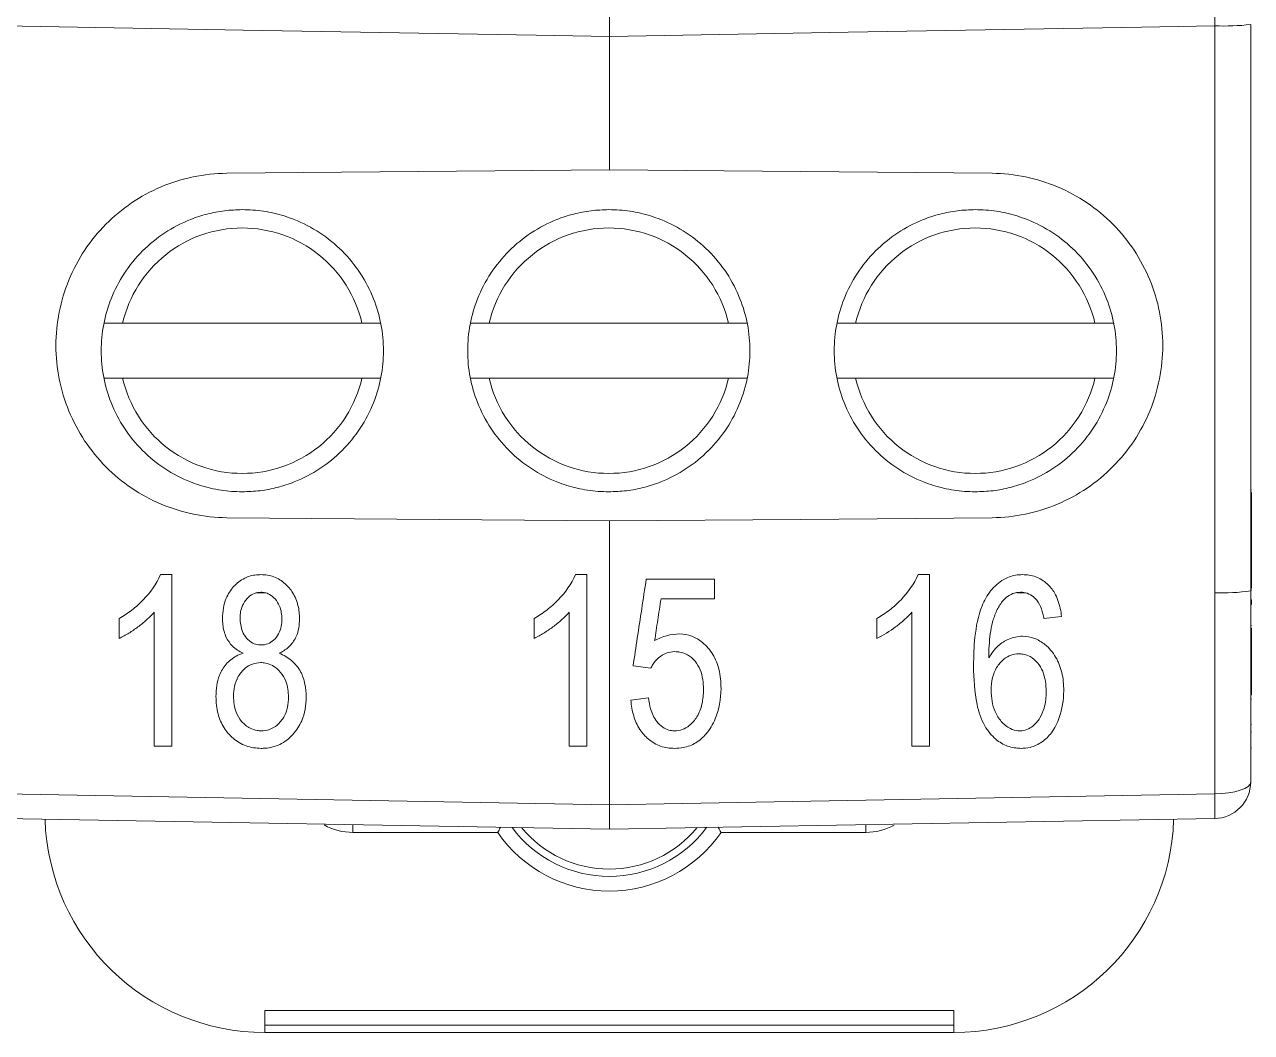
# Model space of a CAD drawing. Header units: millimetres. Extents: x -72 to 2978, y -1067 to 2817.
# Drawn here: x 2156.71 to 2173.45, y -27.63 to -13.88 of the extents above; entities that cross this region are included whole.
import ezdxf

# ---------------------------------------------------------------- set-up
doc = ezdxf.new("R2010")
doc.units = ezdxf.units.MM

msp = doc.modelspace()

# ---------------------------------------------------------------- linework, layer by layer
at = {"color": 7, "linetype": 'Continuous', "lineweight": 15}
for p, q in [((2173.438, -13.878), (2173.438, -21.607)), ((2164.688, -14.04), (2164.688, -15.862)), ((2172.947, -21.631), (2172.947, -13.896)), ((2164.688, -15.862), (2159.468, -15.908)), ((2164.688, -15.862), (2169.909, -15.908)), ((2158.048, -17.954), (2161.313, -17.954)), ((2163.048, -17.954), (2166.313, -17.954)), ((2168.048, -17.954), (2171.313, -17.954)), ((2161.313, -18.704), (2158.048, -18.704)), ((2166.313, -18.704), (2163.048, -18.704)), ((2171.313, -18.704), (2168.048, -18.704)), ((2173.448, -20.231), (2173.438, -20.231)), ((2173.448, -20.264), (2173.438, -20.264)), ((2173.448, -21.564), (2173.448, -20.264)), ((2164.688, -20.653), (2159.468, -20.608)), ((2164.688, -20.653), (2164.688, -21.638)), ((2158.564, -21.385), (2158.72, -21.385)), ((2164.225, -21.385), (2164.381, -21.385)), ((2168.901, -21.385), (2169.056, -21.385)), ((2166.122, -21.445), (2166.122, -21.715)), ((2173.448, -21.564), (2173.438, -21.564)), ((2173.448, -21.58), (2173.438, -21.58)), ((2164.688, -21.638), (2164.688, -24.526)), ((2172.947, -24.377), (2172.947, -21.631)), ((2173.448, -21.598), (2173.438, -21.598)), ((2173.438, -21.607), (2173.438, -24.214)), ((2173.448, -21.727), (2173.438, -21.727)), ((2173.448, -21.791), (2173.448, -21.727)), ((2173.448, -21.791), (2173.438, -21.791)), ((2170.858, -21.955), (2170.617, -21.985)), ((2173.448, -22.081), (2173.438, -22.081)), ((2173.448, -22.114), (2173.438, -22.114)), ((2173.448, -23.024), (2173.448, -22.114)), ((2165.252, -22.663), (2165.012, -22.629)), ((2164.982, -23.096), (2165.222, -23.066)), ((2173.448, -23.024), (2173.438, -23.024)), ((2173.448, -23.085), (2173.438, -23.085)), ((2173.448, -23.43), (2173.438, -23.43)), ((2173.448, -23.528), (2173.438, -23.528)), ((2158.72, -23.726), (2158.48, -23.726)), ((2164.381, -23.726), (2164.141, -23.726)), ((2169.056, -23.726), (2168.816, -23.726)), ((2173.448, -23.755), (2173.438, -23.755)), ((2164.688, -24.858), (2156.429, -24.714)), ((2172.947, -24.714), (2164.688, -24.858)), ((2163.165, -24.903), (2161.188, -24.903)), ((2168.188, -24.903), (2166.211, -24.903)), ((2159.988, -27.333), (2169.388, -27.333)), ((2159.988, -27.533), (2159.988, -27.333)), ((2169.388, -27.533), (2169.388, -27.333)), ((2169.388, -27.533), (2159.988, -27.533)), ((2159.988, -27.533), (2159.988, -27.633)), ((2169.388, -27.533), (2169.388, -27.633)), ((2169.388, -27.633), (2159.988, -27.633))]:
    msp.add_line(p, q, dxfattribs=at)
at = {"color": 102, "linetype": 'Continuous', "lineweight": 15}
for p, q in [((2159.87, -21.634), (2160, -21.634)), ((2170.363, -21.633), (2170.252, -21.633)), ((2161.188, -24.903), (2161.188, -24.797)), ((2168.188, -24.797), (2168.188, -24.903))]:
    msp.add_line(p, q, dxfattribs=at)
at = {"color": 7, "linetype": 'Continuous', "lineweight": 15, "flags": 128}
for points in [[(2164.688, -14.04), (2163.689, -14.022), (2159.69, -13.953), (2156.429, -13.896)], [(2172.947, -13.896), (2171.947, -13.913), (2167.948, -13.983), (2164.688, -14.04)], [(2164.688, -20.653), (2167.298, -20.631), (2169.909, -20.608)], [(2172.947, -24.377), (2173.043, -24.374), (2173.136, -24.364), (2173.221, -24.349), (2173.295, -24.328), (2173.356, -24.304), (2173.401, -24.276), (2173.429, -24.245), (2173.438, -24.214)], [(2156.429, -24.377), (2157.429, -24.395), (2161.428, -24.468), (2164.688, -24.526)], [(2164.688, -24.526), (2165.688, -24.508), (2169.687, -24.436), (2172.947, -24.377)]]:
    msp.add_lwpolyline(points, dxfattribs=at)
at = {"color": 7, "linetype": 'Continuous', "lineweight": 15}
for centre, radius, start, end in [((2173.068, -10.473), 3.425, 267.9715, 276.2027), ((2173.068, -19.07), 2.564, 267.292, 278.3012), ((2172.938, -24.214), 0.5, 271, 0), ((2167.133, -24.545), 5.816, 358.3416, 1.6584), ((2159.988, -24.633), 3, 181.7547, 270), ((2169.388, -24.633), 3, 270, 358.2335), ((2164.688, -23.853), 1.85, 214.5739, 325.4261), ((2164.688, -23.853), 1.65, 216.5266, 323.4734), ((2164.688, -23.853), 1.55, 219.4127, 320.5873)]:
    msp.add_arc(centre, radius, start, end, dxfattribs=at)
at = {"color": 102, "linetype": 'Continuous', "lineweight": 15}
for centre, start, end in [((2161.188, -24.103), 240.7879, 270), ((2168.188, -24.103), 270, 298.966)]:
    msp.add_arc(centre, 0.8, start, end, dxfattribs=at)
at = {"color": 7, "linetype": 'Continuous', "lineweight": 15}
for points, knots in [([(2164.688, -13.558), (2164.688, -13.558), (2164.688, -13.609), (2164.688, -13.786), (2164.688, -13.911), (2164.688, -14.04)], [0, 0, 0, 0, 0.5, 0.5, 1, 1, 1, 1]), ([(2164.688, -14.04), (2164.688, -13.911), (2164.688, -13.787), (2164.688, -13.61), (2164.688, -13.558), (2164.688, -13.558)], [0, 0, 0, 0, 0.5, 0.5, 1, 1, 1, 1]), ([(2172.947, -13.414), (2172.949, -13.414), (2172.95, -13.465), (2172.95, -13.642), (2172.949, -13.767), (2172.947, -13.896)], [0, 0, 0, 0, 0.5, 0.5, 1, 1, 1, 1]), ([(2159.468, -20.608), (2159.163, -20.605), (2158.856, -20.542), (2158.435, -20.364), (2158.299, -20.291), (2158.044, -20.119), (2157.927, -20.021), (2157.712, -19.805), (2157.614, -19.684), (2157.445, -19.43), (2157.374, -19.295), (2157.257, -19.012), (2157.212, -18.863), (2157.153, -18.565), (2157.138, -18.413), (2157.138, -18.105), (2157.153, -17.953), (2157.212, -17.654), (2157.257, -17.506), (2157.373, -17.223), (2157.444, -17.088), (2157.613, -16.834), (2157.711, -16.713), (2157.925, -16.496), (2158.042, -16.399), (2158.296, -16.227), (2158.432, -16.153), (2158.853, -15.975), (2159.159, -15.911), (2159.468, -15.908)], [0, 0, 0, 0, 0.125, 0.125, 0.1875, 0.1875, 0.25, 0.25, 0.3125, 0.3125, 0.375, 0.375, 0.4375, 0.4375, 0.5, 0.5, 0.5625, 0.5625, 0.625, 0.625, 0.6875, 0.6875, 0.75, 0.75, 0.8125, 0.8125, 0.875, 0.875, 1, 1, 1, 1]), ([(2169.909, -20.608), (2170.063, -20.607), (2170.215, -20.59), (2170.513, -20.528), (2170.661, -20.482), (2170.944, -20.363), (2171.078, -20.29), (2171.331, -20.119), (2171.451, -20.02), (2171.665, -19.803), (2171.762, -19.685), (2171.931, -19.429), (2172.004, -19.293), (2172.177, -18.87), (2172.238, -18.563), (2172.238, -18.106), (2172.223, -17.951), (2172.164, -17.651), (2172.12, -17.505), (2172.003, -17.223), (2171.931, -17.086), (2171.762, -16.832), (2171.666, -16.713), (2171.341, -16.385), (2171.085, -16.212), (2170.66, -16.033), (2170.515, -15.988), (2170.216, -15.926), (2170.061, -15.909), (2169.909, -15.908)], [0, 0, 0, 0, 0.0625, 0.0625, 0.125, 0.125, 0.1875, 0.1875, 0.25, 0.25, 0.3125, 0.3125, 0.375, 0.375, 0.5, 0.5, 0.5625, 0.5625, 0.625, 0.625, 0.6875, 0.6875, 0.75, 0.75, 0.875, 0.875, 0.9375, 0.9375, 1, 1, 1, 1]), ([(2159.68, -20.254), (2159.632, -20.253), (2159.535, -20.251), (2159.391, -20.234), (2159.248, -20.208), (2159.108, -20.17), (2158.894, -20.094), (2158.616, -19.95), (2158.31, -19.7), (2158.06, -19.394), (2157.883, -19.052), (2157.778, -18.693), (2157.744, -18.33), (2157.778, -17.967), (2157.883, -17.607), (2158.06, -17.265), (2158.31, -16.959), (2158.616, -16.709), (2158.922, -16.55), (2159.2, -16.46), (2159.438, -16.413), (2159.6, -16.407), (2159.68, -16.404)], [0, 0, 0, 0, 0.024176, 0.048139, 0.072026, 0.095974, 0.120121, 0.185059, 0.250086, 0.315023, 0.38005, 0.439993, 0.500024, 0.559968, 0.619999, 0.684937, 0.749963, 0.814901, 0.879927, 0.92, 0.95981, 1, 1, 1, 1]), ([(2159.68, -16.404), (2159.729, -16.406), (2159.826, -16.408), (2159.97, -16.424), (2160.112, -16.451), (2160.252, -16.489), (2160.467, -16.565), (2160.745, -16.709), (2161.051, -16.959), (2161.301, -17.265), (2161.478, -17.607), (2161.583, -17.966), (2161.617, -18.329), (2161.583, -18.692), (2161.478, -19.052), (2161.301, -19.394), (2161.051, -19.7), (2160.745, -19.95), (2160.439, -20.108), (2160.161, -20.199), (2159.923, -20.246), (2159.761, -20.252), (2159.68, -20.254)], [0, 0, 0, 0, 0.024176, 0.048139, 0.072026, 0.095974, 0.120121, 0.185059, 0.250086, 0.315023, 0.38005, 0.439993, 0.500024, 0.559968, 0.619999, 0.684937, 0.749963, 0.814901, 0.879927, 0.92, 0.95981, 1, 1, 1, 1]), ([(2164.68, -20.254), (2164.632, -20.253), (2164.535, -20.251), (2164.391, -20.234), (2164.248, -20.208), (2164.108, -20.17), (2163.894, -20.094), (2163.616, -19.95), (2163.31, -19.7), (2163.06, -19.394), (2162.883, -19.052), (2162.778, -18.693), (2162.744, -18.33), (2162.778, -17.967), (2162.883, -17.607), (2163.06, -17.265), (2163.31, -16.959), (2163.616, -16.709), (2163.922, -16.55), (2164.2, -16.46), (2164.438, -16.413), (2164.6, -16.407), (2164.68, -16.404)], [0, 0, 0, 0, 0.024176, 0.048139, 0.072026, 0.095974, 0.120121, 0.185059, 0.250086, 0.315023, 0.38005, 0.439993, 0.500024, 0.559968, 0.619999, 0.684937, 0.749963, 0.814901, 0.879927, 0.92, 0.95981, 1, 1, 1, 1]), ([(2164.68, -16.404), (2164.729, -16.406), (2164.826, -16.408), (2164.97, -16.424), (2165.112, -16.451), (2165.252, -16.489), (2165.467, -16.565), (2165.745, -16.709), (2166.051, -16.959), (2166.301, -17.265), (2166.478, -17.607), (2166.583, -17.966), (2166.617, -18.329), (2166.583, -18.692), (2166.478, -19.052), (2166.301, -19.394), (2166.051, -19.7), (2165.745, -19.95), (2165.439, -20.108), (2165.161, -20.199), (2164.923, -20.246), (2164.761, -20.252), (2164.68, -20.254)], [0, 0, 0, 0, 0.024176, 0.048139, 0.072026, 0.095974, 0.120121, 0.185059, 0.250086, 0.315023, 0.38005, 0.439993, 0.500024, 0.559968, 0.619999, 0.684937, 0.749963, 0.814901, 0.879927, 0.92, 0.95981, 1, 1, 1, 1]), ([(2169.68, -20.254), (2169.632, -20.253), (2169.535, -20.251), (2169.391, -20.234), (2169.248, -20.208), (2169.108, -20.17), (2168.894, -20.094), (2168.616, -19.95), (2168.31, -19.7), (2168.06, -19.394), (2167.883, -19.052), (2167.778, -18.693), (2167.744, -18.33), (2167.778, -17.967), (2167.883, -17.607), (2168.06, -17.265), (2168.31, -16.959), (2168.616, -16.709), (2168.922, -16.55), (2169.2, -16.46), (2169.438, -16.413), (2169.6, -16.407), (2169.68, -16.404)], [0, 0, 0, 0, 0.024176, 0.048139, 0.072026, 0.095974, 0.120121, 0.185059, 0.250086, 0.315023, 0.38005, 0.439993, 0.500024, 0.559968, 0.619999, 0.684937, 0.749963, 0.814901, 0.879927, 0.92, 0.95981, 1, 1, 1, 1]), ([(2169.68, -16.404), (2169.729, -16.406), (2169.826, -16.408), (2169.97, -16.424), (2170.112, -16.451), (2170.252, -16.489), (2170.467, -16.565), (2170.745, -16.709), (2171.051, -16.959), (2171.301, -17.265), (2171.478, -17.607), (2171.583, -17.966), (2171.617, -18.329), (2171.583, -18.692), (2171.478, -19.052), (2171.301, -19.394), (2171.051, -19.7), (2170.745, -19.95), (2170.439, -20.108), (2170.161, -20.199), (2169.923, -20.246), (2169.761, -20.252), (2169.68, -20.254)], [0, 0, 0, 0, 0.024176, 0.048139, 0.072026, 0.095974, 0.120121, 0.185059, 0.250086, 0.315023, 0.38005, 0.439993, 0.500024, 0.559968, 0.619999, 0.684937, 0.749963, 0.814901, 0.879927, 0.92, 0.95981, 1, 1, 1, 1]), ([(2159.68, -16.654), (2159.301, -16.654), (2158.934, -16.783), (2158.341, -17.255), (2158.133, -17.585), (2158.048, -17.954)], [0, 0, 0, 0, 0.5, 0.5, 1, 1, 1, 1]), ([(2161.313, -17.954), (2161.228, -17.585), (2161.02, -17.255), (2160.427, -16.783), (2160.06, -16.654), (2159.68, -16.654)], [0, 0, 0, 0, 0.5, 0.5, 1, 1, 1, 1]), ([(2164.68, -16.654), (2164.301, -16.654), (2163.934, -16.783), (2163.341, -17.255), (2163.133, -17.585), (2163.048, -17.954)], [0, 0, 0, 0, 0.5, 0.5, 1, 1, 1, 1]), ([(2166.313, -17.954), (2166.228, -17.585), (2166.02, -17.255), (2165.427, -16.783), (2165.06, -16.654), (2164.68, -16.654)], [0, 0, 0, 0, 0.5, 0.5, 1, 1, 1, 1]), ([(2169.68, -16.654), (2169.301, -16.654), (2168.934, -16.783), (2168.341, -17.255), (2168.133, -17.585), (2168.048, -17.954)], [0, 0, 0, 0, 0.5, 0.5, 1, 1, 1, 1]), ([(2171.313, -17.954), (2171.228, -17.585), (2171.02, -17.255), (2170.427, -16.783), (2170.06, -16.654), (2169.68, -16.654)], [0, 0, 0, 0, 0.5, 0.5, 1, 1, 1, 1]), ([(2158.048, -18.704), (2158.133, -19.074), (2158.341, -19.404), (2158.934, -19.876), (2159.301, -20.004), (2159.68, -20.004)], [0, 0, 0, 0, 0.5, 0.5, 1, 1, 1, 1]), ([(2159.68, -20.004), (2160.06, -20.004), (2160.427, -19.876), (2161.02, -19.404), (2161.228, -19.074), (2161.313, -18.704)], [0, 0, 0, 0, 0.5, 0.5, 1, 1, 1, 1]), ([(2163.048, -18.704), (2163.133, -19.074), (2163.341, -19.404), (2163.934, -19.876), (2164.301, -20.004), (2164.68, -20.004)], [0, 0, 0, 0, 0.5, 0.5, 1, 1, 1, 1]), ([(2164.68, -20.004), (2165.06, -20.004), (2165.427, -19.876), (2166.02, -19.404), (2166.228, -19.074), (2166.313, -18.704)], [0, 0, 0, 0, 0.5, 0.5, 1, 1, 1, 1]), ([(2168.048, -18.704), (2168.133, -19.074), (2168.341, -19.404), (2168.934, -19.876), (2169.301, -20.004), (2169.68, -20.004)], [0, 0, 0, 0, 0.5, 0.5, 1, 1, 1, 1]), ([(2169.68, -20.004), (2170.06, -20.004), (2170.427, -19.876), (2171.02, -19.404), (2171.228, -19.074), (2171.313, -18.704)], [0, 0, 0, 0, 0.5, 0.5, 1, 1, 1, 1]), ([(2158.564, -21.385), (2158.509, -21.512), (2158.426, -21.628), (2158.33, -21.728), (2158.282, -21.779), (2158.229, -21.825), (2158.174, -21.868), (2158.119, -21.911), (2158.06, -21.949), (2158, -21.985)], [0, 0, 0, 0, 0.500335, 0.500335, 0.500335, 0.750302, 0.750302, 0.750302, 1, 1, 1, 1]), ([(2158.72, -23.726), (2158.72, -23.634), (2158.72, -23.447), (2158.72, -23.161), (2158.72, -22.866), (2158.72, -22.478), (2158.72, -21.984), (2158.72, -21.59), (2158.72, -21.385)], [0, 0, 0, 0, 0.12047, 0.243906, 0.37041, 0.500076, 0.740119, 1, 1, 1, 1]), ([(2159.934, -21.385), (2159.914, -21.386), (2159.894, -21.386), (2159.874, -21.388), (2159.818, -21.393), (2159.763, -21.409), (2159.713, -21.434), (2159.656, -21.461), (2159.604, -21.502), (2159.562, -21.549), (2159.519, -21.595), (2159.485, -21.65), (2159.461, -21.708), (2159.424, -21.794), (2159.412, -21.89), (2159.411, -21.982)], [0, 0, 0, 0, 0.065755, 0.065755, 0.065755, 0.254168, 0.254168, 0.254168, 0.468613, 0.468613, 0.468613, 0.681703, 0.681703, 0.681703, 1, 1, 1, 1]), ([(2160.461, -21.992), (2160.46, -21.929), (2160.455, -21.866), (2160.44, -21.805), (2160.425, -21.743), (2160.4, -21.684), (2160.367, -21.63), (2160.339, -21.586), (2160.305, -21.545), (2160.266, -21.51), (2160.221, -21.469), (2160.168, -21.435), (2160.111, -21.415), (2160.055, -21.394), (2159.994, -21.387), (2159.934, -21.385)], [0, 0, 0, 0, 0.210197, 0.210197, 0.210197, 0.421737, 0.421737, 0.421737, 0.596064, 0.596064, 0.596064, 0.799645, 0.799645, 0.799645, 1, 1, 1, 1]), ([(2164.225, -21.385), (2164.17, -21.512), (2164.087, -21.628), (2163.991, -21.728), (2163.942, -21.779), (2163.89, -21.825), (2163.835, -21.868), (2163.78, -21.911), (2163.721, -21.949), (2163.661, -21.985)], [0, 0, 0, 0, 0.500723, 0.500723, 0.500723, 0.750495, 0.750495, 0.750495, 1, 1, 1, 1]), ([(2164.381, -23.726), (2164.381, -23.633), (2164.381, -23.445), (2164.381, -23.157), (2164.381, -22.863), (2164.381, -22.475), (2164.381, -21.982), (2164.381, -21.587), (2164.381, -21.385)], [0, 0, 0, 0, 0.121699, 0.245558, 0.371651, 0.500046, 0.743449, 1, 1, 1, 1]), ([(2168.901, -21.385), (2168.845, -21.511), (2168.762, -21.627), (2168.667, -21.727), (2168.618, -21.778), (2168.566, -21.825), (2168.511, -21.868), (2168.455, -21.911), (2168.396, -21.949), (2168.336, -21.985)], [0, 0, 0, 0, 0.499499, 0.499499, 0.499499, 0.749886, 0.749886, 0.749886, 1, 1, 1, 1]), ([(2169.056, -23.726), (2169.056, -23.634), (2169.056, -23.446), (2169.056, -23.159), (2169.056, -22.865), (2169.056, -22.477), (2169.056, -21.983), (2169.056, -21.589), (2169.056, -21.385)], [0, 0, 0, 0, 0.121062, 0.244704, 0.37101, 0.50006, 0.741832, 1, 1, 1, 1]), ([(2170.326, -21.385), (2170.293, -21.386), (2170.26, -21.388), (2170.227, -21.393), (2170.172, -21.403), (2170.118, -21.423), (2170.069, -21.45), (2170, -21.489), (2169.94, -21.545), (2169.89, -21.607), (2169.841, -21.669), (2169.801, -21.739), (2169.772, -21.812), (2169.718, -21.948), (2169.692, -22.094), (2169.676, -22.239), (2169.662, -22.369), (2169.658, -22.5), (2169.657, -22.63)], [0, 0, 0, 0, 0.061961, 0.061961, 0.061961, 0.167905, 0.167905, 0.167905, 0.319669, 0.319669, 0.319669, 0.470138, 0.470138, 0.470138, 0.749646, 0.749646, 0.749646, 1, 1, 1, 1]), ([(2170.858, -21.955), (2170.853, -21.919), (2170.848, -21.883), (2170.84, -21.847), (2170.824, -21.773), (2170.799, -21.699), (2170.76, -21.634), (2170.734, -21.588), (2170.7, -21.546), (2170.661, -21.51), (2170.616, -21.469), (2170.562, -21.436), (2170.505, -21.415), (2170.448, -21.394), (2170.387, -21.387), (2170.326, -21.385)], [0, 0, 0, 0, 0.126815, 0.126815, 0.126815, 0.392507, 0.392507, 0.392507, 0.576716, 0.576716, 0.576716, 0.789851, 0.789851, 0.789851, 1, 1, 1, 1]), ([(2165.192, -21.445), (2165.171, -21.582), (2165.13, -21.85), (2165.07, -22.245), (2165.031, -22.503), (2165.012, -22.629)], [0, 0, 0, 0, 0.345187, 0.678452, 1, 1, 1, 1]), ([(2166.122, -21.445), (2165.963, -21.445), (2165.653, -21.445), (2165.343, -21.445), (2165.192, -21.445)], [0, 0, 0, 0, 0.512391, 1, 1, 1, 1]), ([(2159.651, -21.976), (2159.652, -21.947), (2159.653, -21.918), (2159.658, -21.89), (2159.665, -21.853), (2159.678, -21.816), (2159.695, -21.783), (2159.714, -21.748), (2159.739, -21.717), (2159.768, -21.69), (2159.79, -21.67), (2159.817, -21.653), (2159.845, -21.641), (2159.873, -21.63), (2159.904, -21.627), (2159.934, -21.625)], [0, 0, 0, 0, 0.17141, 0.17141, 0.17141, 0.399207, 0.399207, 0.399207, 0.634505, 0.634505, 0.634505, 0.81784, 0.81784, 0.81784, 1, 1, 1, 1]), ([(2159.934, -21.625), (2159.95, -21.626), (2159.965, -21.627), (2159.98, -21.63), (2160.006, -21.634), (2160.03, -21.643), (2160.053, -21.656), (2160.081, -21.672), (2160.106, -21.694), (2160.127, -21.717), (2160.152, -21.746), (2160.174, -21.779), (2160.189, -21.814), (2160.212, -21.869), (2160.219, -21.931), (2160.221, -21.991)], [0, 0, 0, 0, 0.087293, 0.087293, 0.087293, 0.237061, 0.237061, 0.237061, 0.423087, 0.423087, 0.423087, 0.645352, 0.645352, 0.645352, 1, 1, 1, 1]), ([(2165.306, -22.286), (2165.32, -22.192), (2165.349, -22.002), (2165.378, -21.812), (2165.393, -21.715)], [0, 0, 0, 0, 0.493551, 1, 1, 1, 1]), ([(2165.393, -21.715), (2165.511, -21.715), (2165.755, -21.715), (2165.998, -21.715), (2166.122, -21.715)], [0, 0, 0, 0, 0.4875, 1, 1, 1, 1]), ([(2169.972, -21.878), (2169.983, -21.856), (2169.994, -21.834), (2170.007, -21.814), (2170.032, -21.771), (2170.063, -21.732), (2170.101, -21.699), (2170.128, -21.676), (2170.159, -21.657), (2170.192, -21.644), (2170.225, -21.631), (2170.261, -21.626), (2170.297, -21.625)], [0, 0, 0, 0, 0.167214, 0.167214, 0.167214, 0.508977, 0.508977, 0.508977, 0.755073, 0.755073, 0.755073, 1, 1, 1, 1]), ([(2170.297, -21.625), (2170.328, -21.626), (2170.36, -21.63), (2170.389, -21.64), (2170.42, -21.651), (2170.449, -21.668), (2170.474, -21.689), (2170.491, -21.703), (2170.506, -21.718), (2170.52, -21.734)], [0, 0, 0, 0, 0.366478, 0.366478, 0.366478, 0.749796, 0.749796, 0.749796, 1, 1, 1, 1]), ([(2170.52, -21.734), (2170.547, -21.77), (2170.569, -21.811), (2170.584, -21.853), (2170.591, -21.875), (2170.598, -21.897), (2170.603, -21.919), (2170.608, -21.941), (2170.613, -21.963), (2170.617, -21.985)], [0, 0, 0, 0, 0.500381, 0.500381, 0.500381, 0.750413, 0.750413, 0.750413, 1, 1, 1, 1]), ([(2158, -22.255), (2158.045, -22.234), (2158.09, -22.21), (2158.133, -22.183), (2158.176, -22.157), (2158.217, -22.128), (2158.257, -22.098), (2158.298, -22.068), (2158.337, -22.037), (2158.375, -22.003), (2158.412, -21.969), (2158.447, -21.933), (2158.48, -21.895)], [0, 0, 0, 0, 0.251365, 0.251365, 0.251365, 0.500161, 0.500161, 0.500161, 0.749907, 0.749907, 0.749907, 1, 1, 1, 1]), ([(2158.48, -21.895), (2158.48, -22.004), (2158.48, -22.22), (2158.48, -22.538), (2158.48, -22.848), (2158.48, -23.149), (2158.48, -23.441), (2158.48, -23.632), (2158.48, -23.726)], [0, 0, 0, 0, 0.176706, 0.34924, 0.517713, 0.682244, 0.84296, 1, 1, 1, 1]), ([(2163.661, -22.255), (2163.706, -22.234), (2163.751, -22.21), (2163.794, -22.183), (2163.837, -22.157), (2163.878, -22.128), (2163.919, -22.098), (2163.959, -22.068), (2163.998, -22.037), (2164.036, -22.003), (2164.073, -21.969), (2164.108, -21.933), (2164.141, -21.895)], [0, 0, 0, 0, 0.251528, 0.251528, 0.251528, 0.500487, 0.500487, 0.500487, 0.750071, 0.750071, 0.750071, 1, 1, 1, 1]), ([(2164.141, -21.895), (2164.141, -22.001), (2164.141, -22.209), (2164.141, -22.516), (2164.141, -22.873), (2164.141, -23.277), (2164.141, -23.578), (2164.141, -23.726)], [0, 0, 0, 0, 0.170808, 0.337447, 0.499991, 0.753266, 1, 1, 1, 1]), ([(2168.336, -22.255), (2168.427, -22.212), (2168.513, -22.158), (2168.593, -22.099), (2168.634, -22.069), (2168.673, -22.037), (2168.711, -22.003), (2168.748, -21.97), (2168.783, -21.933), (2168.816, -21.895)], [0, 0, 0, 0, 0.499569, 0.499569, 0.499569, 0.74961, 0.74961, 0.74961, 1, 1, 1, 1]), ([(2168.816, -21.895), (2168.816, -22.001), (2168.816, -22.209), (2168.816, -22.516), (2168.816, -22.873), (2168.816, -23.277), (2168.816, -23.578), (2168.816, -23.726)], [0, 0, 0, 0, 0.170998, 0.337633, 0.499989, 0.753379, 1, 1, 1, 1]), ([(2169.865, -22.522), (2169.865, -22.467), (2169.866, -22.412), (2169.869, -22.357), (2169.873, -22.303), (2169.877, -22.248), (2169.885, -22.194), (2169.893, -22.14), (2169.902, -22.086), (2169.916, -22.033), (2169.93, -21.98), (2169.949, -21.928), (2169.972, -21.878)], [0, 0, 0, 0, 0.251225, 0.251225, 0.251225, 0.501106, 0.501106, 0.501106, 0.750212, 0.750212, 0.750212, 1, 1, 1, 1]), ([(2158, -21.985), (2158, -22.031), (2158, -22.121), (2158, -22.211), (2158, -22.255)], [0, 0, 0, 0, 0.506558, 1, 1, 1, 1]), ([(2159.411, -21.982), (2159.411, -22.011), (2159.412, -22.04), (2159.415, -22.069), (2159.421, -22.128), (2159.437, -22.187), (2159.462, -22.241), (2159.483, -22.285), (2159.512, -22.325), (2159.546, -22.359), (2159.588, -22.401), (2159.639, -22.432), (2159.692, -22.458)], [0, 0, 0, 0, 0.14643, 0.14643, 0.14643, 0.452509, 0.452509, 0.452509, 0.699952, 0.699952, 0.699952, 1, 1, 1, 1]), ([(2159.937, -22.345), (2159.925, -22.345), (2159.913, -22.344), (2159.901, -22.343), (2159.874, -22.34), (2159.847, -22.332), (2159.823, -22.319), (2159.791, -22.303), (2159.763, -22.279), (2159.739, -22.252), (2159.715, -22.225), (2159.697, -22.193), (2159.683, -22.16), (2159.659, -22.102), (2159.653, -22.038), (2159.651, -21.976)], [0, 0, 0, 0, 0.069061, 0.069061, 0.069061, 0.223285, 0.223285, 0.223285, 0.430526, 0.430526, 0.430526, 0.636363, 0.636363, 0.636363, 1, 1, 1, 1]), ([(2160.221, -21.991), (2160.22, -22.024), (2160.218, -22.057), (2160.212, -22.088), (2160.205, -22.125), (2160.193, -22.16), (2160.175, -22.192), (2160.158, -22.224), (2160.135, -22.254), (2160.108, -22.279), (2160.085, -22.3), (2160.058, -22.317), (2160.029, -22.329), (2160, -22.34), (2159.968, -22.344), (2159.937, -22.345)], [0, 0, 0, 0, 0.192679, 0.192679, 0.192679, 0.412146, 0.412146, 0.412146, 0.630474, 0.630474, 0.630474, 0.815594, 0.815594, 0.815594, 1, 1, 1, 1]), ([(2160.183, -22.458), (2160.194, -22.453), (2160.204, -22.448), (2160.214, -22.442), (2160.258, -22.419), (2160.299, -22.389), (2160.334, -22.353), (2160.368, -22.317), (2160.396, -22.274), (2160.416, -22.229), (2160.449, -22.156), (2160.459, -22.072), (2160.461, -21.992)], [0, 0, 0, 0, 0.059796, 0.059796, 0.059796, 0.317434, 0.317434, 0.317434, 0.575857, 0.575857, 0.575857, 1, 1, 1, 1]), ([(2163.661, -21.985), (2163.661, -22.031), (2163.661, -22.121), (2163.661, -22.211), (2163.661, -22.255)], [0, 0, 0, 0, 0.503066, 1, 1, 1, 1]), ([(2168.336, -21.985), (2168.336, -22.031), (2168.336, -22.121), (2168.336, -22.211), (2168.336, -22.255)], [0, 0, 0, 0, 0.503841, 1, 1, 1, 1]), ([(2165.649, -22.195), (2165.589, -22.197), (2165.529, -22.203), (2165.472, -22.218), (2165.443, -22.226), (2165.415, -22.235), (2165.387, -22.247), (2165.359, -22.259), (2165.333, -22.272), (2165.306, -22.286)], [0, 0, 0, 0, 0.498937, 0.498937, 0.498937, 0.749923, 0.749923, 0.749923, 1, 1, 1, 1]), ([(2166.212, -22.939), (2166.21, -22.851), (2166.205, -22.762), (2166.183, -22.677), (2166.165, -22.607), (2166.138, -22.538), (2166.1, -22.476), (2166.062, -22.413), (2166.014, -22.356), (2165.957, -22.309), (2165.914, -22.274), (2165.865, -22.244), (2165.813, -22.224), (2165.761, -22.205), (2165.704, -22.197), (2165.649, -22.195)], [0, 0, 0, 0, 0.257397, 0.257397, 0.257397, 0.467928, 0.467928, 0.467928, 0.680252, 0.680252, 0.680252, 0.840495, 0.840495, 0.840495, 1, 1, 1, 1]), ([(2170.325, -22.225), (2170.261, -22.228), (2170.196, -22.239), (2170.137, -22.264), (2170.085, -22.287), (2170.035, -22.318), (2169.993, -22.357), (2169.941, -22.404), (2169.9, -22.462), (2169.865, -22.522)], [0, 0, 0, 0, 0.335259, 0.335259, 0.335259, 0.634012, 0.634012, 0.634012, 1, 1, 1, 1]), ([(2170.888, -22.972), (2170.886, -22.887), (2170.88, -22.802), (2170.86, -22.719), (2170.842, -22.647), (2170.815, -22.575), (2170.777, -22.511), (2170.739, -22.446), (2170.688, -22.387), (2170.631, -22.339), (2170.588, -22.304), (2170.54, -22.274), (2170.488, -22.255), (2170.436, -22.235), (2170.38, -22.227), (2170.325, -22.225)], [0, 0, 0, 0, 0.246947, 0.246947, 0.246947, 0.463864, 0.463864, 0.463864, 0.681836, 0.681836, 0.681836, 0.841235, 0.841235, 0.841235, 1, 1, 1, 1]), ([(2159.692, -22.458), (2159.66, -22.469), (2159.628, -22.481), (2159.599, -22.496), (2159.546, -22.524), (2159.499, -22.563), (2159.461, -22.607), (2159.423, -22.652), (2159.392, -22.703), (2159.37, -22.758), (2159.334, -22.849), (2159.322, -22.949), (2159.321, -23.047)], [0, 0, 0, 0, 0.131508, 0.131508, 0.131508, 0.367648, 0.367648, 0.367648, 0.601923, 0.601923, 0.601923, 1, 1, 1, 1]), ([(2159.561, -23.046), (2159.562, -23), (2159.564, -22.953), (2159.575, -22.908), (2159.585, -22.861), (2159.602, -22.815), (2159.626, -22.774), (2159.651, -22.733), (2159.682, -22.694), (2159.719, -22.663), (2159.748, -22.638), (2159.782, -22.618), (2159.818, -22.605), (2159.854, -22.592), (2159.893, -22.587), (2159.931, -22.586)], [0, 0, 0, 0, 0.212657, 0.212657, 0.212657, 0.432528, 0.432528, 0.432528, 0.652542, 0.652542, 0.652542, 0.827175, 0.827175, 0.827175, 1, 1, 1, 1]), ([(2159.931, -22.586), (2159.953, -22.586), (2159.975, -22.587), (2159.996, -22.591), (2160.03, -22.598), (2160.063, -22.61), (2160.093, -22.627), (2160.135, -22.65), (2160.172, -22.683), (2160.203, -22.719), (2160.233, -22.755), (2160.258, -22.797), (2160.275, -22.841), (2160.301, -22.909), (2160.309, -22.983), (2160.311, -23.056)], [0, 0, 0, 0, 0.094605, 0.094605, 0.094605, 0.247608, 0.247608, 0.247608, 0.459716, 0.459716, 0.459716, 0.671766, 0.671766, 0.671766, 1, 1, 1, 1]), ([(2160.551, -23.055), (2160.551, -22.996), (2160.546, -22.936), (2160.534, -22.878), (2160.522, -22.821), (2160.504, -22.763), (2160.476, -22.712), (2160.445, -22.654), (2160.403, -22.6), (2160.353, -22.558), (2160.303, -22.515), (2160.244, -22.483), (2160.183, -22.458)], [0, 0, 0, 0, 0.239042, 0.239042, 0.239042, 0.475421, 0.475421, 0.475421, 0.739036, 0.739036, 0.739036, 1, 1, 1, 1]), ([(2165.252, -22.663), (2165.261, -22.646), (2165.27, -22.629), (2165.28, -22.612), (2165.302, -22.577), (2165.33, -22.545), (2165.362, -22.518), (2165.392, -22.493), (2165.427, -22.472), (2165.464, -22.457), (2165.501, -22.443), (2165.542, -22.437), (2165.581, -22.436)], [0, 0, 0, 0, 0.138969, 0.138969, 0.138969, 0.434096, 0.434096, 0.434096, 0.716688, 0.716688, 0.716688, 1, 1, 1, 1]), ([(2165.581, -22.436), (2165.605, -22.436), (2165.628, -22.438), (2165.651, -22.442), (2165.686, -22.448), (2165.721, -22.46), (2165.752, -22.478), (2165.792, -22.5), (2165.828, -22.532), (2165.858, -22.567), (2165.887, -22.602), (2165.911, -22.643), (2165.927, -22.685), (2165.961, -22.77), (2165.97, -22.862), (2165.972, -22.952)], [0, 0, 0, 0, 0.094094, 0.094094, 0.094094, 0.240032, 0.240032, 0.240032, 0.431022, 0.431022, 0.431022, 0.620735, 0.620735, 0.620735, 1, 1, 1, 1]), ([(2169.897, -22.963), (2169.898, -22.905), (2169.902, -22.846), (2169.917, -22.789), (2169.929, -22.742), (2169.947, -22.695), (2169.972, -22.653), (2169.999, -22.61), (2170.033, -22.571), (2170.072, -22.539), (2170.101, -22.516), (2170.133, -22.497), (2170.168, -22.484), (2170.202, -22.472), (2170.239, -22.466), (2170.276, -22.466)], [0, 0, 0, 0, 0.253839, 0.253839, 0.253839, 0.466786, 0.466786, 0.466786, 0.685205, 0.685205, 0.685205, 0.842614, 0.842614, 0.842614, 1, 1, 1, 1]), ([(2170.276, -22.466), (2170.295, -22.466), (2170.314, -22.467), (2170.333, -22.47), (2170.366, -22.476), (2170.398, -22.487), (2170.427, -22.503), (2170.467, -22.525), (2170.502, -22.555), (2170.53, -22.589), (2170.559, -22.624), (2170.583, -22.662), (2170.6, -22.704), (2170.636, -22.79), (2170.645, -22.887), (2170.647, -22.981)], [0, 0, 0, 0, 0.078816, 0.078816, 0.078816, 0.218418, 0.218418, 0.218418, 0.408338, 0.408338, 0.408338, 0.596729, 0.596729, 0.596729, 1, 1, 1, 1]), ([(2169.657, -22.63), (2169.659, -22.807), (2169.668, -22.984), (2169.704, -23.156), (2169.726, -23.257), (2169.758, -23.358), (2169.809, -23.448), (2169.849, -23.517), (2169.901, -23.58), (2169.962, -23.632), (2170.009, -23.672), (2170.064, -23.704), (2170.122, -23.725), (2170.18, -23.746), (2170.243, -23.754), (2170.305, -23.756)], [0, 0, 0, 0, 0.364484, 0.364484, 0.364484, 0.580768, 0.580768, 0.580768, 0.74672, 0.74672, 0.74672, 0.873903, 0.873903, 0.873903, 1, 1, 1, 1]), ([(2159.321, -23.047), (2159.322, -23.127), (2159.329, -23.209), (2159.35, -23.286), (2159.368, -23.353), (2159.396, -23.418), (2159.433, -23.477), (2159.466, -23.529), (2159.507, -23.576), (2159.554, -23.617), (2159.606, -23.662), (2159.667, -23.699), (2159.733, -23.722), (2159.798, -23.745), (2159.868, -23.754), (2159.937, -23.756)], [0, 0, 0, 0, 0.230696, 0.230696, 0.230696, 0.430868, 0.430868, 0.430868, 0.606696, 0.606696, 0.606696, 0.804666, 0.804666, 0.804666, 1, 1, 1, 1]), ([(2159.937, -23.516), (2159.92, -23.516), (2159.902, -23.515), (2159.884, -23.512), (2159.85, -23.507), (2159.816, -23.496), (2159.786, -23.48), (2159.742, -23.458), (2159.703, -23.424), (2159.671, -23.387), (2159.639, -23.35), (2159.614, -23.307), (2159.597, -23.261), (2159.571, -23.193), (2159.562, -23.119), (2159.561, -23.046)], [0, 0, 0, 0, 0.076916, 0.076916, 0.076916, 0.229453, 0.229453, 0.229453, 0.449737, 0.449737, 0.449737, 0.669177, 0.669177, 0.669177, 1, 1, 1, 1]), ([(2159.937, -23.756), (2159.957, -23.756), (2159.976, -23.755), (2159.995, -23.754), (2160.063, -23.748), (2160.13, -23.731), (2160.191, -23.702), (2160.259, -23.669), (2160.32, -23.621), (2160.37, -23.566), (2160.42, -23.511), (2160.462, -23.447), (2160.491, -23.379), (2160.534, -23.278), (2160.549, -23.165), (2160.551, -23.055)], [0, 0, 0, 0, 0.054153, 0.054153, 0.054153, 0.245981, 0.245981, 0.245981, 0.462453, 0.462453, 0.462453, 0.677731, 0.677731, 0.677731, 1, 1, 1, 1]), ([(2160.311, -23.056), (2160.31, -23.102), (2160.307, -23.149), (2160.297, -23.194), (2160.287, -23.24), (2160.271, -23.286), (2160.248, -23.328), (2160.223, -23.369), (2160.192, -23.407), (2160.155, -23.438), (2160.125, -23.463), (2160.09, -23.483), (2160.053, -23.497), (2160.016, -23.51), (2159.977, -23.515), (2159.937, -23.516)], [0, 0, 0, 0, 0.211361, 0.211361, 0.211361, 0.428763, 0.428763, 0.428763, 0.647814, 0.647814, 0.647814, 0.824442, 0.824442, 0.824442, 1, 1, 1, 1]), ([(2164.982, -23.096), (2164.988, -23.169), (2164.999, -23.242), (2165.02, -23.313), (2165.039, -23.378), (2165.068, -23.442), (2165.105, -23.499), (2165.137, -23.548), (2165.177, -23.592), (2165.222, -23.63), (2165.271, -23.671), (2165.328, -23.704), (2165.388, -23.726), (2165.448, -23.747), (2165.514, -23.755), (2165.578, -23.756)], [0, 0, 0, 0, 0.224469, 0.224469, 0.224469, 0.434073, 0.434073, 0.434073, 0.612555, 0.612555, 0.612555, 0.807173, 0.807173, 0.807173, 1, 1, 1, 1]), ([(2165.575, -23.516), (2165.55, -23.515), (2165.525, -23.513), (2165.501, -23.506), (2165.471, -23.498), (2165.442, -23.484), (2165.417, -23.467), (2165.385, -23.446), (2165.358, -23.419), (2165.334, -23.389), (2165.295, -23.339), (2165.269, -23.278), (2165.251, -23.217), (2165.237, -23.168), (2165.228, -23.117), (2165.222, -23.066)], [0, 0, 0, 0, 0.11643, 0.11643, 0.11643, 0.263301, 0.263301, 0.263301, 0.442447, 0.442447, 0.442447, 0.752374, 0.752374, 0.752374, 1, 1, 1, 1]), ([(2165.972, -22.952), (2165.971, -23.019), (2165.966, -23.086), (2165.952, -23.151), (2165.938, -23.213), (2165.915, -23.273), (2165.882, -23.327), (2165.855, -23.371), (2165.82, -23.411), (2165.779, -23.444), (2165.75, -23.466), (2165.718, -23.485), (2165.683, -23.498), (2165.649, -23.51), (2165.612, -23.515), (2165.575, -23.516)], [0, 0, 0, 0, 0.262462, 0.262462, 0.262462, 0.512519, 0.512519, 0.512519, 0.716795, 0.716795, 0.716795, 0.858692, 0.858692, 0.858692, 1, 1, 1, 1]), ([(2165.578, -23.756), (2165.617, -23.755), (2165.656, -23.753), (2165.695, -23.746), (2165.756, -23.734), (2165.816, -23.711), (2165.869, -23.679), (2165.921, -23.647), (2165.968, -23.606), (2166.007, -23.559), (2166.059, -23.497), (2166.101, -23.427), (2166.133, -23.353), (2166.188, -23.224), (2166.209, -23.08), (2166.212, -22.939)], [0, 0, 0, 0, 0.09971, 0.09971, 0.09971, 0.259375, 0.259375, 0.259375, 0.41763, 0.41763, 0.41763, 0.627535, 0.627535, 0.627535, 1, 1, 1, 1]), ([(2170.292, -23.516), (2170.282, -23.516), (2170.273, -23.516), (2170.263, -23.515), (2170.228, -23.512), (2170.192, -23.502), (2170.161, -23.487), (2170.112, -23.463), (2170.07, -23.428), (2170.035, -23.388), (2170, -23.348), (2169.971, -23.303), (2169.951, -23.254), (2169.912, -23.164), (2169.899, -23.062), (2169.897, -22.963)], [0, 0, 0, 0, 0.037243, 0.037243, 0.037243, 0.176331, 0.176331, 0.176331, 0.389173, 0.389173, 0.389173, 0.600094, 0.600094, 0.600094, 1, 1, 1, 1]), ([(2170.647, -22.981), (2170.646, -23.056), (2170.64, -23.133), (2170.62, -23.206), (2170.606, -23.253), (2170.587, -23.299), (2170.561, -23.341), (2170.536, -23.382), (2170.504, -23.42), (2170.466, -23.451), (2170.441, -23.47), (2170.414, -23.487), (2170.385, -23.499), (2170.356, -23.51), (2170.323, -23.515), (2170.292, -23.516)], [0, 0, 0, 0, 0.323558, 0.323558, 0.323558, 0.531111, 0.531111, 0.531111, 0.737061, 0.737061, 0.737061, 0.868278, 0.868278, 0.868278, 1, 1, 1, 1]), ([(2170.305, -23.756), (2170.346, -23.755), (2170.388, -23.752), (2170.428, -23.742), (2170.486, -23.727), (2170.542, -23.701), (2170.591, -23.667), (2170.64, -23.634), (2170.683, -23.59), (2170.718, -23.543), (2170.764, -23.48), (2170.8, -23.409), (2170.826, -23.336), (2170.868, -23.221), (2170.884, -23.095), (2170.888, -22.972)], [0, 0, 0, 0, 0.112034, 0.112034, 0.112034, 0.276076, 0.276076, 0.276076, 0.439256, 0.439256, 0.439256, 0.655588, 0.655588, 0.655588, 1, 1, 1, 1]), ([(2164.688, -24.526), (2164.688, -24.624), (2164.688, -24.708), (2164.688, -24.825), (2164.688, -24.858), (2164.688, -24.858)], [0, 0, 0, 0, 0.5, 0.5, 1, 1, 1, 1]), ([(2164.688, -24.858), (2164.688, -24.858), (2164.688, -24.826), (2164.688, -24.708), (2164.688, -24.624), (2164.688, -24.526)], [0, 0, 0, 0, 0.5, 0.5, 1, 1, 1, 1]), ([(2163.165, -24.903), (2163.166, -24.902), (2163.177, -24.881), (2163.19, -24.856), (2163.201, -24.835), (2163.203, -24.832)], [0, 0, 0, 0, 0.038209, 0.854369, 1, 1, 1, 1]), ([(2166.211, -24.903), (2166.211, -24.902), (2166.2, -24.881), (2166.187, -24.856), (2166.175, -24.835), (2166.174, -24.832)], [0, 0, 0, 0, 0.038209, 0.854369, 1, 1, 1, 1])]:
    msp.add_open_spline(points, degree=3, knots=knots, dxfattribs=at)
for points in [[(2157.792, -17.954), (2157.849, -17.954), (2157.947, -17.954), (2158.048, -17.954)], [(2161.313, -17.954), (2161.414, -17.954), (2161.512, -17.954), (2161.569, -17.954)], [(2162.792, -17.954), (2162.849, -17.954), (2162.947, -17.954), (2163.048, -17.954)], [(2166.313, -17.954), (2166.414, -17.954), (2166.512, -17.954), (2166.569, -17.954)], [(2167.792, -17.954), (2167.849, -17.954), (2167.947, -17.954), (2168.048, -17.954)], [(2171.313, -17.954), (2171.414, -17.954), (2171.512, -17.954), (2171.569, -17.954)], [(2158.048, -18.704), (2157.947, -18.704), (2157.849, -18.704), (2157.792, -18.704)], [(2161.569, -18.704), (2161.512, -18.704), (2161.414, -18.704), (2161.313, -18.704)], [(2163.048, -18.704), (2162.947, -18.704), (2162.849, -18.704), (2162.792, -18.704)], [(2166.569, -18.704), (2166.512, -18.704), (2166.414, -18.704), (2166.313, -18.704)], [(2168.048, -18.704), (2167.947, -18.704), (2167.849, -18.704), (2167.792, -18.704)], [(2171.569, -18.704), (2171.512, -18.704), (2171.414, -18.704), (2171.313, -18.704)]]:
    msp.add_open_spline(points, degree=3, dxfattribs=at)

doc.saveas('drawing.dxf')
